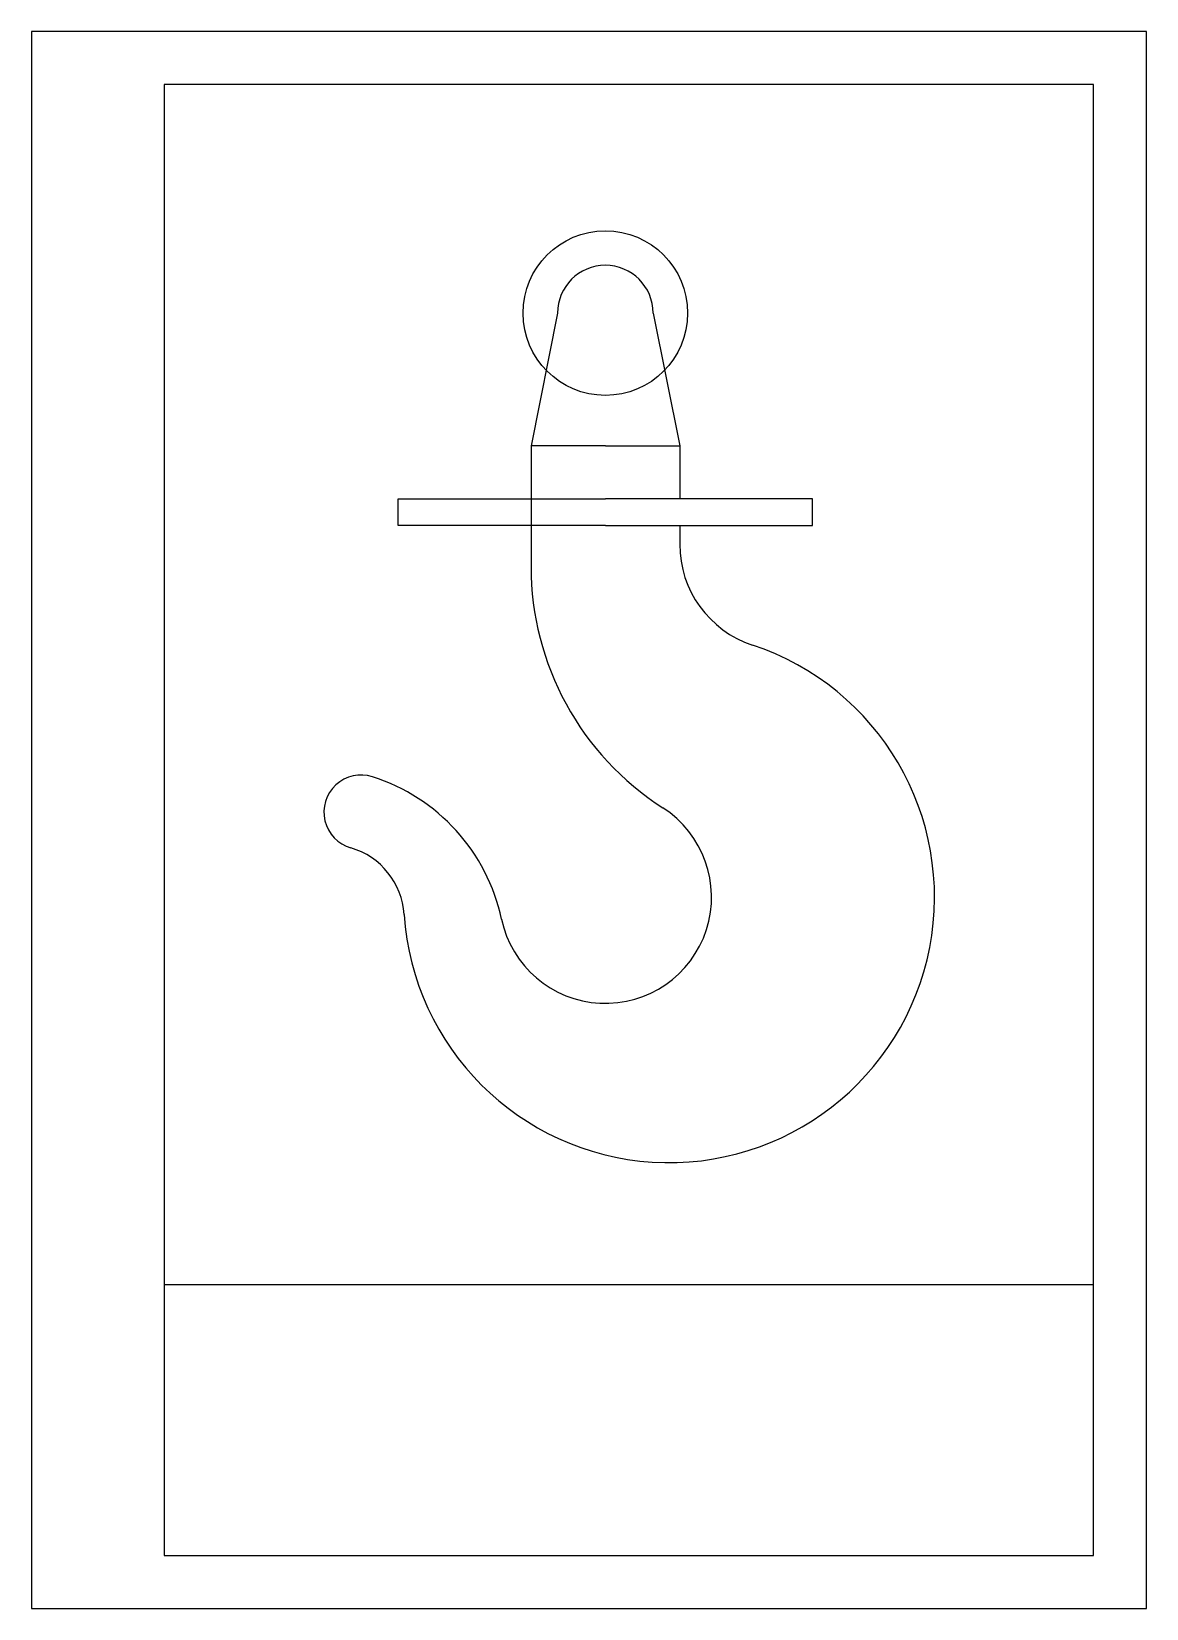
# Model space of a CAD drawing. Header units: millimetres. Extents: x 0 to 210, y 0 to 297.
import ezdxf

# ---------------------------------------------------------------- set-up
doc = ezdxf.new("R2010")
doc.units = ezdxf.units.MM
doc.layers.add('pieza', color=231, linetype='Continuous')
doc.layers.add('rotulo', color=4, linetype='Continuous')

msp = doc.modelspace()

# ---------------------------------------------------------------- linework, layer by layer
at = {"layer": 'pieza'}
for p, q in [((99.08, 243.97), (94.08, 218.97)), ((117.08, 243.97), (122.08, 218.97)), ((108.08, 218.97), (94.08, 218.97)), ((94.08, 218.97), (94.08, 208.97)), ((108.08, 218.97), (122.08, 218.97)), ((122.08, 218.97), (122.08, 208.97)), ((69.08, 203.97), (69.08, 208.97)), ((69.08, 208.97), (108.08, 208.97)), ((94.08, 208.97), (94.08, 196.23)), ((147.08, 208.97), (108.08, 208.97)), ((147.08, 203.97), (147.08, 208.97)), ((108.08, 203.97), (69.08, 203.97)), ((108.08, 203.97), (147.08, 203.97)), ((122.08, 203.97), (122.08, 200.42))]:
    msp.add_line(p, q, dxfattribs=at)
msp.add_circle((108.08, 243.97), 15.5, dxfattribs=at)
for centre, radius, start, end in [((108.08, 243.97), 9, 0, 180), ((142.08, 200.42), 20, 180, 251.6823), ((148.08, 196.23), 54, 180, 237.2796), ((120.08, 133.97), 50, 183.7309, 71.6823), ((62.08, 149.97), 7, 72.383, 253.7842), ((53.31, 122.33), 36, 11.9967, 72.383), ((108.08, 133.97), 20, 191.9967, 57.2796), ((56.22, 129.8), 14, 3.7309, 73.7842)]:
    msp.add_arc(centre, radius, start, end, dxfattribs=at)
at = {"layer": 'rotulo'}
for p, q in [((210, 297), (0, 297)), ((0, 297), (0, 0)), ((210, 0), (210, 297)), ((200, 287), (25, 287)), ((25, 287), (25, 10)), ((200, 10), (200, 287)), ((25, 61), (200, 61)), ((25, 10), (200, 10)), ((0, 0), (210, 0)), ((0, 0), (210, 0))]:
    msp.add_line(p, q, dxfattribs=at)

doc.saveas('drawing.dxf')
